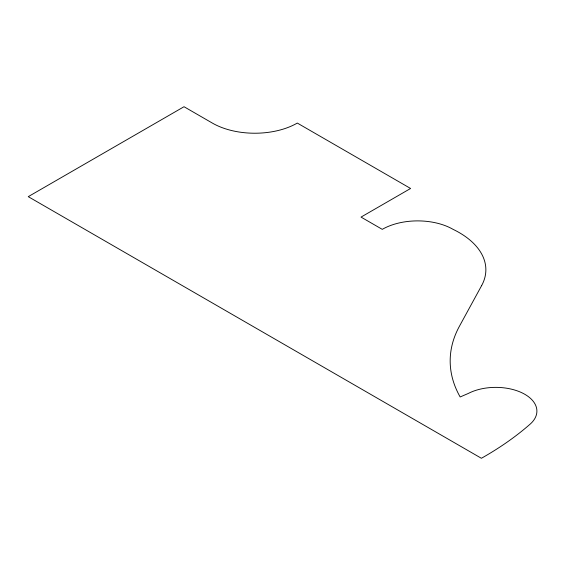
<?xml version="1.0" encoding="UTF-8"?>
<svg xmlns="http://www.w3.org/2000/svg" width="565" height="565" viewBox="0 0 565 565"><rect width="100%" height="100%" fill="white"/><g stroke="black" fill="none" stroke-linecap="round" stroke-linejoin="round"><path stroke-width="0.85" d="M481.641 285.586L459.444 326.217A199.989 115.465 0 0 0 460.157 396.962L468.258 393.473A41.118 23.737 0 0 1 522.279 392.957A41.118 23.737 0 0 1 530.549 423.778A356.141 205.618 0 0 1 481.394 458.279L28.25 196.655L184.021 106.721L212.341 123.071A60.081 34.684 0 0 0 297.303 123.071L410.593 188.477L361.028 217.094L382.272 229.355A50.066 28.907 0 0 1 453.074 229.355A91.099 52.594 0 0 1 481.641 285.586"/></g></svg>
